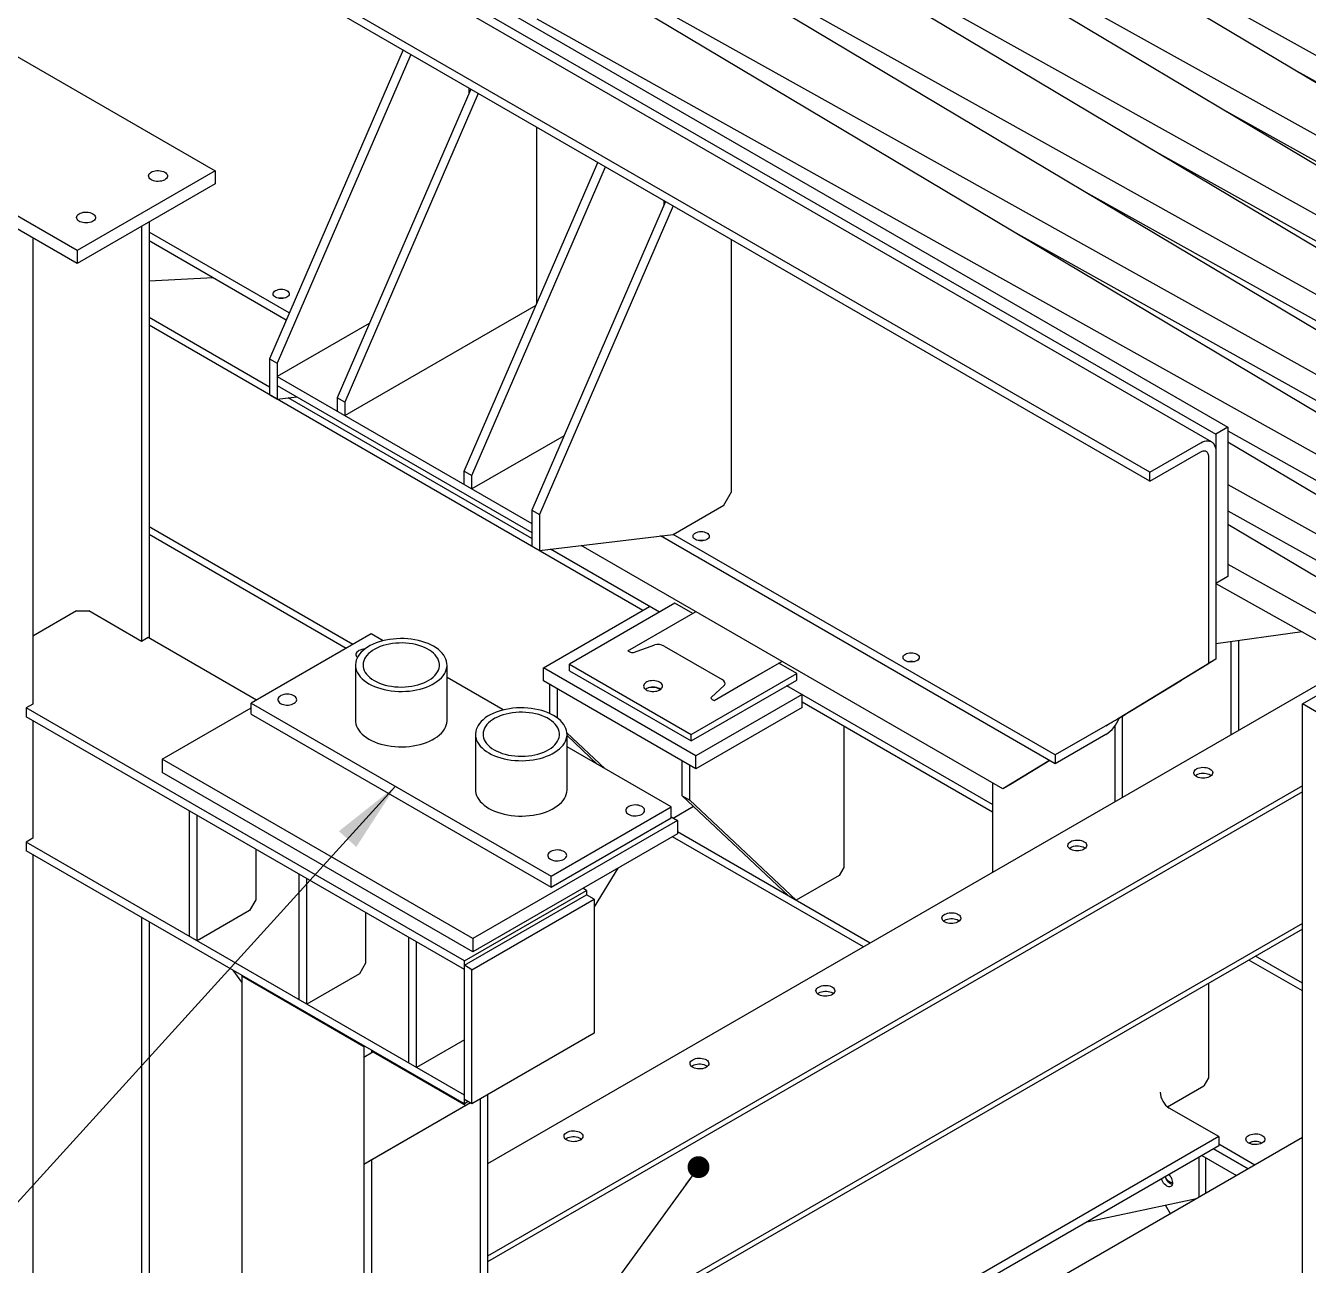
# Model space of a CAD drawing. Header units: millimetres. Extents: x 861 to 27901, y 673 to 17923.
# Drawn here: x 21557 to 22756, y 7849 to 9008 of the extents above; entities that cross this region are included whole.
import ezdxf

# ---------------------------------------------------------------- set-up
doc = ezdxf.new("R2010")
doc.units = ezdxf.units.MM
doc.header["$LTSCALE"] = 33.3
doc.layers.add('CAPA_1', color=7, linetype='Continuous')
doc.layers.add('STRUC', color=4, linetype='Continuous')
doc.dimstyles.new('SLDDIMSTYLE1', dxfattribs={"dimtxt": 0.18, "dimasz": 20.492308, "dimexe": 0, "dimexo": 0.0625, "dimgap": 0, "dimtad": 0, "dimtih": 1, "dimtoh": 1, "dimdec": 0, "dimrnd": 1e-09, "dimzin": 0, "dimdsep": 46, "dimtxsty": 'Standard', "dimblk1": 'DOT', "dimblk2": 'DOT', "dimsah": 1, "dimcen": 0.09, "dimadec": 0, "dimazin": 0, "dimtfac": 20.492308, "dimtdec": 0, "dimtofl": 0, "dimtmove": 0, "dimatfit": 3, "dimldrblk": 'DOT', "dimfxl": 1, "dimfrac": 2, "dimtolj": 1, "dimtzin": 0, "dimarcsym": 0})
doc.dimstyles.new('SLDDIMSTYLE2', dxfattribs={"dimtxt": 0.18, "dimasz": 66.6, "dimexe": 0, "dimexo": 0.0625, "dimgap": 0, "dimtad": 0, "dimtih": 1, "dimtoh": 1, "dimdec": 0, "dimrnd": 1e-09, "dimzin": 0, "dimdsep": 46, "dimtxsty": 'Standard', "dimsah": 1, "dimcen": 0.09, "dimadec": 0, "dimazin": 0, "dimtfac": 66.6, "dimtdec": 0, "dimtofl": 0, "dimtmove": 0, "dimatfit": 3, "dimfxl": 1, "dimfrac": 2, "dimtolj": 1, "dimtzin": 0, "dimarcsym": 0})

# ---------------------------------------------------------------- blocks, each defined once
blk = doc.blocks.new('_Dot')
at = {"color": 0, "linetype": 'ByBlock', "lineweight": -2}
blk.add_line((-0.5, 0), (-1, 0), dxfattribs=at)
at = {"color": 0, "linetype": 'ByBlock', "const_width": 0.5}
blk.add_lwpolyline([(-0.25, 0, 1), (0.25, 0, 1)], format="xyb", close=True, dxfattribs=at)

msp = doc.modelspace()

# ---------------------------------------------------------------- linework, layer by layer
at = {"color": 7, "linetype": 'Continuous', "lineweight": 25}
for p, q in [((20003.47, 10177.94), (22680.5, 8632.52)), ((19992.26, 10171.47), (22669.29, 8626.05)), ((22607.62, 8590.45), (19885.74, 10161.76)), ((22665.12, 8618.83), (19988.09, 10164.24)), ((22607.62, 8582.23), (19930.59, 10127.65)), ((23195.39, 8696.4), (22354.1, 9198.51)), ((22362.73, 9203.49), (23232.5, 8717.83)), ((23129.79, 8658.53), (22288.51, 9160.64)), ((22297.14, 9165.63), (23166.91, 8679.96)), ((23064.2, 8620.67), (22222.91, 9122.77)), ((22231.54, 9127.76), (23101.31, 8642.09)), ((22165.95, 9089.89), (23035.72, 8604.23)), ((22998.6, 8582.8), (22157.32, 9084.91)), ((22100.36, 9052.03), (22970.12, 8566.36)), ((22933.01, 8544.93), (22091.72, 9047.04)), ((22034.76, 9014.16), (22904.53, 8528.49)), ((21909.63, 8985.17), (21784.77, 8696.47)), ((21916.75, 8981.06), (21791.89, 8692.36)), ((22738.95, 8968.82), (23232.5, 8693.23)), ((21972.81, 8948.69), (21847.96, 8660)), ((21979.93, 8944.58), (21855.08, 8655.89)), ((21971.3, 8945.19), (21971.3, 8949.57)), ((22673.36, 8930.95), (23166.91, 8655.36)), ((22034.48, 8748.02), (22034.48, 8913.09)), ((22607.76, 8893.08), (23101.31, 8617.49)), ((21966.76, 8591.42), (22091.61, 8880.11)), ((21973.88, 8587.31), (22098.73, 8876)), ((22542.17, 8855.22), (23035.72, 8579.63)), ((22154.79, 8843.64), (22029.94, 8554.94)), ((22161.91, 8839.53), (22037.06, 8550.83)), ((22153.28, 8844.51), (22153.28, 8840.14)), ((21803.3, 8739.3), (21672.16, 8815)), ((22476.58, 8817.35), (22970.12, 8541.76)), ((21800.45, 8732.72), (21672.16, 8806.78)), ((22216.46, 8571.99), (22216.46, 8808.04)), ((21732.23, 8772.1), (21672.16, 8769)), ((21855.08, 8643.39), (22033.87, 8746.61)), ((21878.06, 8729.61), (21791.89, 8679.87)), ((21784.77, 8696.47), (21791.89, 8692.36)), ((21784.77, 8696.47), (21784.77, 8662.81)), ((21791.89, 8692.36), (21791.89, 8658.7)), ((21791.89, 8679.87), (22029.94, 8542.45)), ((21791.89, 8671.65), (22029.94, 8534.23)), ((21784.77, 8662.81), (21791.89, 8658.7)), ((21791.89, 8658.7), (21810.44, 8660.94)), ((21855.08, 8655.89), (21847.96, 8660)), ((21847.96, 8660), (21847.96, 8647.5)), ((21855.08, 8655.89), (21855.08, 8643.39)), ((22680.5, 8632.52), (22669.29, 8626.05)), ((22680.5, 8632.52), (22680.5, 8493.03)), ((22060.05, 8624.56), (21973.88, 8574.81)), ((22669.29, 8626.05), (22669.29, 8415.65)), ((22680.5, 8628.99), (22904.53, 8503.89)), ((22607.62, 8590.45), (22655.05, 8617.83)), ((22607.62, 8582.23), (22655.05, 8609.61)), ((22867.42, 8507.07), (22680.5, 8618.62)), ((22662.17, 8605.5), (22662.17, 8411.54)), ((21966.76, 8591.42), (21973.88, 8587.31)), ((21966.76, 8578.92), (21966.76, 8591.42)), ((21973.88, 8574.81), (21973.88, 8587.31)), ((22607.62, 8582.23), (22607.62, 8590.45)), ((22209.34, 8559.65), (22216.46, 8571.99)), ((22680.5, 8579.09), (22838.94, 8490.63)), ((22161.91, 8532.27), (22209.34, 8559.65)), ((22029.94, 8554.94), (22037.06, 8550.83)), ((22029.94, 8554.94), (22029.94, 8521.28)), ((22037.06, 8550.83), (22037.06, 8517.17)), ((22680.5, 8554.49), (22838.94, 8466.03)), ((22801.82, 8469.2), (22680.5, 8541.61)), ((22037.06, 8517.17), (22161.91, 8532.27)), ((22519.04, 8317.89), (22150.14, 8530.85)), ((22519.04, 8326.11), (22161.91, 8532.27)), ((22029.94, 8521.28), (22037.06, 8517.17)), ((22470.08, 8294.35), (22075.95, 8521.87)), ((22680.5, 8504.6), (22773.34, 8452.76)), ((22680.5, 8493.03), (22669.29, 8486.55)), ((22669.29, 8486.26), (22773.34, 8428.16)), ((21879.88, 8439.33), (21767.76, 8374.6)), ((21891.01, 8432.91), (21879.88, 8439.33)), ((22749.84, 8441.28), (22669.29, 8430.09)), ((22669.29, 8415.65), (22578.77, 8360.53)), ((22669.29, 8415.65), (22662.17, 8411.54)), ((21865.12, 8410.21), (21865.12, 8358.42)), ((21950.71, 8358.42), (21950.71, 8410.21)), ((22580.52, 8361.82), (22662.17, 8411.54)), ((22750.02, 8373.77), (22801.04, 8403.22)), ((22003.14, 8368.18), (21950.71, 8398.44)), ((22637.11, 8395.83), (22578.65, 8360.23)), ((22637.11, 8395.83), (22629.99, 8391.72)), ((22636.92, 8395.94), (22637.11, 8395.83)), ((21767.76, 8364.32), (21767.76, 8374.6)), ((21767.76, 8374.6), (22048.07, 8212.78)), ((23170.5, 8131.03), (22750.02, 8373.77)), ((22750.02, 7760.68), (22750.02, 8373.77)), ((21767.76, 8364.32), (22048.07, 8202.5)), ((22578.8, 8360.61), (22519.04, 8326.11)), ((21977.25, 8345.48), (21977.25, 8293.69)), ((22062.84, 8293.69), (22062.84, 8345.48)), ((22566.47, 8345.27), (22519.04, 8317.89)), ((22160.2, 8277.51), (22062.84, 8333.71)), ((22513.75, 8320.94), (22470.08, 8294.35)), ((22513.94, 8320.83), (22477.2, 8298.46)), ((22519.04, 8326.11), (22519.04, 8317.89)), ((22477.2, 8298.46), (22470.08, 8294.35)), ((22048.07, 8212.78), (22160.2, 8277.51)), ((22160.2, 8267.23), (22160.2, 8277.51)), ((22048.07, 8202.5), (22160.2, 8267.23)), ((22048.07, 8202.5), (22048.07, 8212.78))]:
    msp.add_line(p, q, dxfattribs=at)
at = {"color": 7, "linetype": 'Continuous', "lineweight": 25, "flags": 128}
for points in [[(21801.05, 8760.23), (21801.99, 8759.56), (21802.68, 8758.81), (21803.11, 8757.99), (21803.26, 8757.14), (21803.11, 8756.29), (21802.68, 8755.47), (21801.99, 8754.72), (21801.05, 8754.06), (21799.9, 8753.52), (21798.6, 8753.11), (21797.18, 8752.87), (21795.71, 8752.78), (21794.23, 8752.87), (21792.82, 8753.11), (21791.51, 8753.52), (21790.37, 8754.06), (21789.43, 8754.72), (21788.73, 8755.47), (21788.3, 8756.29), (21788.16, 8757.14), (21788.3, 8757.99), (21788.73, 8758.81), (21789.43, 8759.56), (21790.37, 8760.23), (21791.51, 8760.77), (21792.82, 8761.17), (21794.23, 8761.42), (21795.71, 8761.5), (21797.18, 8761.42), (21798.6, 8761.17), (21799.9, 8760.77), (21801.05, 8760.23)], [(22655.05, 8617.83), (22656.76, 8618.7), (22658.46, 8619.32), (22660.1, 8619.68), (22661.67, 8619.77), (22663.14, 8619.59), (22664.49, 8619.15), (22665.71, 8618.44), (22666.77, 8617.49), (22667.66, 8616.31), (22668.36, 8614.9), (22668.87, 8613.3), (22669.18, 8611.53), (22669.29, 8609.61)], [(22655.05, 8609.61), (22656.28, 8610.2), (22657.48, 8610.52), (22658.61, 8610.56), (22659.62, 8610.33), (22660.5, 8609.82), (22661.21, 8609.06), (22661.74, 8608.06), (22662.06, 8606.86), (22662.17, 8605.5)], [(22193.49, 8533.67), (22194.43, 8533.01), (22195.13, 8532.26), (22195.56, 8531.44), (22195.7, 8530.59), (22195.56, 8529.74), (22195.13, 8528.92), (22194.43, 8528.17), (22193.49, 8527.51), (22192.35, 8526.96), (22191.04, 8526.56), (22189.62, 8526.31), (22188.15, 8526.23), (22186.68, 8526.31), (22185.26, 8526.56), (22183.96, 8526.96), (22182.81, 8527.51), (22181.87, 8528.17), (22181.17, 8528.92), (22180.74, 8529.74), (22180.6, 8530.59), (22180.74, 8531.44), (22181.17, 8532.26), (22181.87, 8533.01), (22182.81, 8533.67), (22183.96, 8534.21), (22185.26, 8534.62), (22186.68, 8534.87), (22188.15, 8534.95), (22189.62, 8534.87), (22191.04, 8534.62), (22192.35, 8534.21), (22193.49, 8533.67)], [(21877.66, 8392.74), (21880.19, 8391.39), (21882.9, 8390.17), (21885.78, 8389.07), (21888.79, 8388.11), (21891.94, 8387.29), (21895.18, 8386.63), (21898.51, 8386.11), (21901.9, 8385.75), (21905.33, 8385.55), (21908.78, 8385.51), (21912.22, 8385.63), (21915.63, 8385.91), (21918.99, 8386.35), (21922.28, 8386.94), (21925.48, 8387.68), (21928.56, 8388.57), (21931.51, 8389.6), (21934.31, 8390.76), (21936.93, 8392.05), (21939.37, 8393.46), (21941.6, 8394.98), (21943.62, 8396.59), (21945.4, 8398.29), (21946.94, 8400.07), (21948.23, 8401.92), (21949.25, 8403.82), (21950.01, 8405.76), (21950.49, 8407.73), (21950.7, 8409.71), (21950.63, 8411.7), (21950.29, 8413.68), (21949.66, 8415.64), (21948.77, 8417.56), (21947.62, 8419.44), (21946.2, 8421.25), (21944.54, 8422.99), (21942.64, 8424.65), (21940.51, 8426.22), (21938.18, 8427.68), (21935.64, 8429.03), (21932.93, 8430.26), (21930.05, 8431.35), (21927.04, 8432.31), (21923.89, 8433.13), (21920.65, 8433.8), (21917.32, 8434.31), (21913.93, 8434.67), (21910.5, 8434.87), (21907.05, 8434.91), (21903.61, 8434.79), (21900.2, 8434.51), (21896.84, 8434.07), (21893.55, 8433.48), (21890.35, 8432.74), (21887.27, 8431.85), (21884.32, 8430.82), (21881.52, 8429.66), (21878.9, 8428.37), (21876.46, 8426.96), (21874.23, 8425.45), (21872.21, 8423.83), (21870.43, 8422.13), (21868.89, 8420.35), (21867.6, 8418.51), (21866.58, 8416.61), (21865.82, 8414.66), (21865.34, 8412.69), (21865.13, 8410.71), (21865.2, 8408.72), (21865.55, 8406.74), (21866.17, 8404.78), (21867.06, 8402.86), (21868.22, 8400.99), (21869.63, 8399.17), (21871.29, 8397.43), (21873.19, 8395.77), (21875.32, 8394.2), (21877.66, 8392.74)], [(21882.69, 8395.65), (21885.02, 8394.42), (21887.52, 8393.31), (21890.19, 8392.34), (21893, 8391.5), (21895.92, 8390.81), (21898.94, 8390.28), (21902.02, 8389.9), (21905.16, 8389.68), (21908.31, 8389.62), (21911.46, 8389.72), (21914.59, 8389.98), (21917.66, 8390.4), (21920.65, 8390.97), (21923.55, 8391.7), (21926.32, 8392.57), (21928.95, 8393.58), (21931.42, 8394.71), (21933.7, 8395.97), (21935.77, 8397.34), (21937.64, 8398.82), (21939.26, 8400.38), (21940.65, 8402.01), (21941.77, 8403.72), (21942.64, 8405.47), (21943.23, 8407.26), (21943.54, 8409.07), (21943.57, 8410.89), (21943.33, 8412.71), (21942.81, 8414.51), (21942.01, 8416.27), (21940.95, 8417.99), (21939.63, 8419.64), (21938.07, 8421.22), (21936.26, 8422.72), (21934.24, 8424.12), (21932, 8425.41), (21929.58, 8426.58), (21926.99, 8427.62), (21924.25, 8428.52), (21921.39, 8429.28), (21918.41, 8429.9), (21915.36, 8430.36), (21912.25, 8430.66), (21909.1, 8430.8), (21905.94, 8430.78), (21902.8, 8430.6), (21899.7, 8430.26), (21896.67, 8429.76), (21893.72, 8429.11), (21890.88, 8428.31), (21888.18, 8427.37), (21885.63, 8426.29), (21883.25, 8425.09), (21881.07, 8423.78), (21879.1, 8422.35), (21877.35, 8420.84), (21875.84, 8419.24), (21874.59, 8417.56), (21873.59, 8415.84), (21872.87, 8414.06), (21872.41, 8412.26), (21872.24, 8410.44), (21872.34, 8408.62), (21872.73, 8406.81), (21873.39, 8405.03), (21874.31, 8403.29), (21875.51, 8401.6), (21876.95, 8399.98), (21878.64, 8398.44), (21880.56, 8396.99), (21882.69, 8395.65)], [(21873.62, 8424.98), (21872.51, 8424.9), (21871, 8424.63), (21869.59, 8424.22), (21868.33, 8423.67), (21867.27, 8422.99), (21866.43, 8422.22), (21865.84, 8421.38), (21865.52, 8420.48), (21865.49, 8419.57), (21865.73, 8418.67), (21866.26, 8417.81), (21866.85, 8417.17)], [(22389.71, 8420.4), (22390.65, 8419.73), (22391.35, 8418.98), (22391.78, 8418.16), (22391.93, 8417.31), (22391.78, 8416.46), (22391.35, 8415.64), (22390.65, 8414.89), (22389.71, 8414.23), (22388.57, 8413.69), (22387.26, 8413.28), (22385.85, 8413.04), (22384.37, 8412.95), (22382.9, 8413.04), (22381.48, 8413.28), (22380.18, 8413.69), (22379.03, 8414.23), (22378.09, 8414.89), (22377.4, 8415.64), (22376.97, 8416.46), (22376.82, 8417.31), (22376.97, 8418.16), (22377.4, 8418.98), (22378.09, 8419.73), (22379.03, 8420.4), (22380.18, 8420.94), (22381.48, 8421.34), (22382.9, 8421.59), (22384.37, 8421.67), (22385.85, 8421.59), (22387.26, 8421.34), (22388.57, 8420.94), (22389.71, 8420.4)], [(21795.16, 8374.24), (21796.38, 8373.66), (21797.75, 8373.21), (21799.24, 8372.91), (21800.8, 8372.76), (21802.38, 8372.78), (21803.93, 8372.97), (21805.39, 8373.31), (21806.73, 8373.79), (21807.9, 8374.41), (21808.85, 8375.13), (21809.57, 8375.94), (21810.03, 8376.82), (21810.2, 8377.72), (21810.1, 8378.63), (21809.71, 8379.52), (21809.06, 8380.35), (21808.16, 8381.1), (21807.04, 8381.74), (21805.74, 8382.26), (21804.3, 8382.64), (21802.77, 8382.86), (21801.2, 8382.92), (21799.63, 8382.82), (21798.11, 8382.56), (21796.71, 8382.15), (21795.45, 8381.59), (21794.38, 8380.92), (21793.54, 8380.15), (21792.96, 8379.3), (21792.64, 8378.41), (21792.6, 8377.5), (21792.85, 8376.6), (21793.37, 8375.73), (21794.15, 8374.94), (21795.16, 8374.24)], [(21989.78, 8328.01), (21992.32, 8326.66), (21995.03, 8325.44), (21997.9, 8324.34), (22000.92, 8323.38), (22004.06, 8322.56), (22007.31, 8321.9), (22010.64, 8321.38), (22014.03, 8321.02), (22017.46, 8320.82), (22020.9, 8320.78), (22024.34, 8320.9), (22027.76, 8321.18), (22031.12, 8321.62), (22034.41, 8322.21), (22037.61, 8322.95), (22040.69, 8323.84), (22043.64, 8324.87), (22046.43, 8326.03), (22049.06, 8327.32), (22051.5, 8328.73), (22053.73, 8330.25), (22055.74, 8331.86), (22057.53, 8333.56), (22059.07, 8335.34), (22060.35, 8337.19), (22061.38, 8339.09), (22062.14, 8341.03), (22062.62, 8343), (22062.83, 8344.98), (22062.76, 8346.97), (22062.41, 8348.95), (22061.79, 8350.91), (22060.9, 8352.83), (22059.74, 8354.71), (22058.33, 8356.52), (22056.67, 8358.26), (22054.76, 8359.92), (22052.64, 8361.49), (22050.3, 8362.95), (22047.77, 8364.3), (22045.06, 8365.53), (22042.18, 8366.62), (22039.16, 8367.58), (22036.02, 8368.4), (22032.77, 8369.07), (22029.44, 8369.58), (22026.06, 8369.94), (22022.63, 8370.14), (22019.18, 8370.18), (22015.74, 8370.06), (22012.33, 8369.78), (22008.97, 8369.34), (22005.68, 8368.75), (22002.48, 8368.01), (21999.4, 8367.12), (21996.45, 8366.09), (21993.65, 8364.93), (21991.03, 8363.64), (21988.59, 8362.23), (21986.36, 8360.72), (21984.34, 8359.1), (21982.56, 8357.4), (21981.02, 8355.62), (21979.73, 8353.78), (21978.71, 8351.88), (21977.95, 8349.94), (21977.46, 8347.97), (21977.26, 8345.98), (21977.33, 8343.99), (21977.67, 8342.01), (21978.29, 8340.05), (21979.19, 8338.13), (21980.34, 8336.26), (21981.76, 8334.44), (21983.42, 8332.7), (21985.32, 8331.04), (21987.45, 8329.48), (21989.78, 8328.01)], [(21865.12, 8358.42), (21865.2, 8356.93), (21865.55, 8354.95), (21866.17, 8352.99), (21867.06, 8351.07), (21868.22, 8349.2), (21869.63, 8347.38), (21871.29, 8345.64), (21873.19, 8343.98), (21875.32, 8342.41), (21877.66, 8340.95)], [(21877.66, 8340.95), (21880.19, 8339.6), (21882.9, 8338.37), (21885.78, 8337.28), (21888.79, 8336.32), (21891.94, 8335.5), (21895.18, 8334.83), (21898.51, 8334.32), (21901.9, 8333.96), (21905.33, 8333.76), (21908.78, 8333.72), (21912.22, 8333.84), (21915.63, 8334.12), (21918.99, 8334.56), (21922.28, 8335.15), (21925.48, 8335.89), (21928.56, 8336.78), (21931.51, 8337.81), (21934.31, 8338.97), (21936.93, 8340.26), (21939.37, 8341.67), (21941.6, 8343.18), (21943.62, 8344.8), (21945.4, 8346.5), (21946.94, 8348.28), (21948.23, 8350.13), (21949.25, 8352.03), (21950.01, 8353.97), (21950.49, 8355.94), (21950.7, 8357.92), (21950.71, 8358.42)], [(21994.81, 8330.92), (21997.14, 8329.69), (21999.65, 8328.58), (22002.32, 8327.61), (22005.12, 8326.77), (22008.05, 8326.08), (22011.06, 8325.55), (22014.15, 8325.17), (22017.28, 8324.95), (22020.44, 8324.89), (22023.59, 8324.99), (22026.71, 8325.25), (22029.78, 8325.67), (22032.78, 8326.24), (22035.67, 8326.97), (22038.45, 8327.84), (22041.08, 8328.85), (22043.54, 8329.98), (22045.82, 8331.24), (22047.9, 8332.61), (22049.76, 8334.09), (22051.39, 8335.65), (22052.77, 8337.29), (22053.9, 8338.99), (22054.76, 8340.74), (22055.35, 8342.53), (22055.67, 8344.34), (22055.7, 8346.17), (22055.46, 8347.98), (22054.94, 8349.78), (22054.14, 8351.54), (22053.08, 8353.26), (22051.76, 8354.91), (22050.19, 8356.5), (22048.39, 8357.99), (22046.36, 8359.39), (22044.13, 8360.68), (22041.71, 8361.85), (22039.12, 8362.89), (22036.38, 8363.79), (22033.51, 8364.55), (22030.54, 8365.17), (22027.49, 8365.63), (22024.37, 8365.93), (22021.23, 8366.07), (22018.07, 8366.05), (22014.93, 8365.87), (22011.83, 8365.53), (22008.79, 8365.03), (22005.84, 8364.38), (22003.01, 8363.58), (22000.3, 8362.64), (21997.75, 8361.56), (21995.38, 8360.36), (21993.2, 8359.05), (21991.22, 8357.63), (21989.48, 8356.11), (21987.97, 8354.51), (21986.71, 8352.83), (21985.72, 8351.11), (21984.99, 8349.33), (21984.54, 8347.53), (21984.37, 8345.71), (21984.47, 8343.89), (21984.85, 8342.08), (21985.51, 8340.3), (21986.44, 8338.56), (21987.63, 8336.87), (21989.08, 8335.25), (21990.77, 8333.71), (21992.68, 8332.26), (21994.81, 8330.92)], [(21977.25, 8293.69), (21977.33, 8292.2), (21977.67, 8290.22), (21978.29, 8288.26), (21979.19, 8286.34), (21980.34, 8284.47), (21981.76, 8282.65), (21983.42, 8280.91), (21985.32, 8279.25), (21987.45, 8277.68), (21989.78, 8276.22)], [(21989.78, 8276.22), (21992.32, 8274.87), (21995.03, 8273.65), (21997.9, 8272.55), (22000.92, 8271.59), (22004.06, 8270.77), (22007.31, 8270.1), (22010.64, 8269.59), (22014.03, 8269.23), (22017.46, 8269.03), (22020.9, 8268.99), (22024.34, 8269.11), (22027.76, 8269.39), (22031.12, 8269.83), (22034.41, 8270.42), (22037.61, 8271.16), (22040.69, 8272.05), (22043.64, 8273.08), (22046.43, 8274.24), (22049.06, 8275.53), (22051.5, 8276.94), (22053.73, 8278.45), (22055.74, 8280.07), (22057.53, 8281.77), (22059.07, 8283.55), (22060.35, 8285.4), (22061.38, 8287.3), (22062.14, 8289.24), (22062.62, 8291.21), (22062.83, 8293.19), (22062.84, 8293.69)], [(22120.33, 8270.67), (22121.55, 8270.09), (22122.92, 8269.64), (22124.41, 8269.34), (22125.97, 8269.2), (22127.55, 8269.22), (22129.1, 8269.4), (22130.56, 8269.74), (22131.9, 8270.22), (22133.07, 8270.84), (22134.02, 8271.57), (22134.74, 8272.38), (22135.19, 8273.25), (22135.37, 8274.16), (22135.27, 8275.07), (22134.88, 8275.95), (22134.23, 8276.78), (22133.33, 8277.53), (22132.21, 8278.18), (22130.91, 8278.69), (22129.47, 8279.07), (22127.94, 8279.29), (22126.37, 8279.36), (22124.8, 8279.25), (22123.28, 8278.99), (22121.88, 8278.58), (22120.62, 8278.03), (22119.55, 8277.35), (22118.71, 8276.58), (22118.12, 8275.73), (22117.81, 8274.84), (22117.77, 8273.93), (22118.02, 8273.03), (22118.54, 8272.17), (22119.32, 8271.37), (22120.33, 8270.67)], [(22047.45, 8228.6), (22048.66, 8228.02), (22050.04, 8227.57), (22051.53, 8227.26), (22053.09, 8227.12), (22054.67, 8227.14), (22056.21, 8227.33), (22057.68, 8227.67), (22059.02, 8228.15), (22060.18, 8228.77), (22061.14, 8229.49), (22061.86, 8230.3), (22062.31, 8231.18), (22062.49, 8232.08), (22062.38, 8232.99), (22062, 8233.88), (22061.34, 8234.71), (22060.44, 8235.46), (22059.33, 8236.1), (22058.03, 8236.62), (22056.59, 8237), (22055.06, 8237.22), (22053.48, 8237.28), (22051.91, 8237.18), (22050.4, 8236.92), (22048.99, 8236.5), (22047.74, 8235.95), (22046.67, 8235.28), (22045.83, 8234.51), (22045.24, 8233.66), (22044.93, 8232.77), (22044.89, 8231.85), (22045.14, 8230.95), (22045.66, 8230.09), (22046.44, 8229.3), (22047.45, 8228.6)]]:
    msp.add_lwpolyline(points, dxfattribs=at)
at = {"color": 7, "linetype": 'Continuous', "lineweight": 25}
for centre, radius, start, end in [((21795.71, 8740.5), 12.78, 78.6534, 101.3466), ((22188.15, 8513.95), 12.78, 78.6534, 101.3466), ((22384.37, 8400.67), 12.78, 78.6534, 101.3466), ((22549.8, 8371.29), 30.91, 302.63797, 339.77289)]:
    msp.add_arc(centre, radius, start, end, dxfattribs=at)
for major_axis, start_param in [((9.94, 5.89), 3.9334834), ((19.87, 11.78), 4.9806809)]:
    msp.add_ellipse((22573.4, 8357.71), major_axis=major_axis, ratio=0.0116935, start_param=start_param, end_param=5.5042797, dxfattribs=at)
at = {"layer": 'STRUC', "linetype": 'Continuous', "lineweight": 25}
for p, q in [((21509.59, 9001.69), (21733.84, 8872.23)), ((21604.9, 8797.79), (21380.64, 8927.25)), ((21604.9, 8785.46), (21380.64, 8914.92)), ((21733.84, 8872.23), (21604.9, 8797.79)), ((21733.84, 8872.23), (21733.84, 8859.9)), ((21733.84, 8859.9), (21604.9, 8785.46)), ((21672.16, 8824.29), (21672.16, 8435.56)), ((21665.1, 8820.21), (21665.1, 8432.31)), ((21563.59, 8809.3), (21563.59, 8373.71)), ((21604.9, 8797.79), (21604.9, 8785.46)), ((21784.77, 8669.99), (21672.16, 8735)), ((22133.79, 8461.28), (21672.16, 8727.77)), ((22029.94, 8528.46), (21802.18, 8659.94)), ((21862.62, 8429.37), (21672.16, 8539.32)), ((21856.36, 8425.75), (21672.16, 8532.08)), ((22149.13, 8459.65), (22047.35, 8518.41)), ((22040.82, 8407.61), (22140.05, 8464.89)), ((22163.67, 8468.05), (22065, 8411.09)), ((22180.29, 8458.46), (22163.67, 8468.05)), ((21604.5, 8460.71), (21563.59, 8437.09)), ((21604.5, 8460.71), (21615.9, 8460.71)), ((21665.1, 8432.31), (21615.9, 8460.71)), ((22119.69, 8423.46), (22183.04, 8460.05)), ((21671.45, 8435.97), (21665.1, 8432.31)), ((21772.76, 8377.49), (21671.45, 8435.97)), ((22124.91, 8421.95), (22144.85, 8429.07)), ((22153.75, 8427.79), (22207.73, 8396.62)), ((22683.21, 8432.02), (22683.21, 8344.84)), ((22690.27, 8433), (22690.27, 8348.92)), ((22119.69, 8423.46), (22121.42, 8422.46)), ((22790.8, 8406.96), (21988.63, 7943.88)), ((22183.22, 8325.4), (22040.82, 8407.61)), ((22040.82, 8395.27), (22040.82, 8407.61)), ((22065, 8404.92), (22065, 8411.09)), ((22065, 8411.09), (22178.81, 8345.39)), ((22065, 8404.92), (22178.81, 8339.22)), ((22200.24, 8376.96), (22263.6, 8413.55)), ((22222.8, 8389.98), (22263.6, 8413.54)), ((22277.48, 8402.35), (22260.85, 8411.95)), ((22183.22, 8313.07), (22040.82, 8395.27)), ((22046.43, 8392.04), (22046.43, 8364.93)), ((22178.81, 8345.39), (22277.48, 8402.35)), ((22178.81, 8339.22), (22277.48, 8396.19)), ((22209.96, 8391.49), (22197.63, 8379.98)), ((22277.48, 8396.19), (22277.48, 8402.35)), ((22053.55, 8387.93), (22053.55, 8360.85)), ((22148.98, 8387.84), (22149.89, 8387.22)), ((22282.45, 8382.69), (22183.22, 8325.4)), ((22200.24, 8376.96), (22222.8, 8389.98)), ((22460.44, 8279.94), (22268.28, 8390.87)), ((22282.45, 8370.35), (22282.45, 8382.69)), ((21563.59, 8373.71), (21557.24, 8370.04)), ((21966.86, 8133.57), (21557.24, 8370.04)), ((21557.24, 8370.04), (21557.24, 8361.89)), ((21684.5, 8322.09), (21767.76, 8370.15)), ((22282.45, 8370.35), (22183.22, 8313.07)), ((22198.51, 8377.96), (22200.24, 8376.96)), ((22460.44, 8272.7), (22282.45, 8375.45)), ((21966.86, 8125.42), (21557.24, 8361.89)), ((21563.59, 8358.22), (21563.59, 8248.34)), ((22581.71, 8362.09), (22581.71, 8286.25)), ((22062.77, 8346.85), (22098.46, 8313.15)), ((22062.84, 8344.17), (22091.34, 8317.26)), ((22178.81, 8339.22), (22178.81, 8345.39)), ((22321.42, 8352.96), (22321.42, 8220.9)), ((22574.64, 8352.97), (22574.64, 8282.17)), ((21974.91, 8154.44), (21684.5, 8322.09)), ((21684.5, 8322.09), (21684.5, 8309.75)), ((22170.49, 8288.04), (22170.49, 8320.41)), ((22183.22, 8313.07), (22183.22, 8325.4)), ((21974.91, 8142.1), (21684.5, 8309.75)), ((22177.61, 8283.93), (22177.61, 8316.3)), ((22750.02, 8297.1), (21988.63, 7857.56)), ((22460.44, 8299.91), (22460.44, 8216.24)), ((22750.02, 8291.67), (21988.63, 7852.13)), ((22170.49, 8288.04), (22177.61, 8283.93)), ((22269.73, 8194.35), (22170.49, 8288.04)), ((22276.85, 8190.24), (22177.61, 8283.93)), ((21709.9, 8156.55), (21709.9, 8273.76)), ((22161.98, 8267.17), (22180.98, 8278.14)), ((21717.02, 8152.44), (21717.02, 8269.65)), ((22166.09, 8264.8), (21974.91, 8154.44)), ((22160.2, 8268.2), (22166.09, 8264.8)), ((22166.09, 8264.8), (22166.09, 8252.47)), ((21563.59, 8248.34), (21557.24, 8244.68)), ((22166.09, 8252.47), (21974.91, 8142.1)), ((22339.85, 8146.63), (22161.3, 8249.71)), ((22346.12, 8150.25), (22166.09, 8254.18)), ((21966.86, 8008.21), (21557.24, 8244.68)), ((21557.24, 8244.68), (21557.24, 8236.52)), ((21966.86, 8000.05), (21557.24, 8236.52)), ((21771.91, 8237.96), (21771.91, 8190.71)), ((21563.59, 8232.85), (21563.59, 7549.67)), ((21812.49, 8097.32), (21812.49, 8214.53)), ((22110.25, 8220.23), (22088.19, 8184.28)), ((22317.15, 8213.5), (22276.85, 8190.24)), ((22321.42, 8220.9), (22317.15, 8213.5)), ((21819.61, 8093.21), (21819.61, 8210.42)), ((21966.86, 8133.57), (22081.07, 8199.5)), ((22081.07, 8199.5), (22077.71, 8201.45)), ((22081.07, 8199.5), (22081.07, 8195.42)), ((21771.91, 8190.71), (21766.22, 8180.84)), ((21966.86, 8129.5), (22081.07, 8195.42)), ((21973.98, 8125.38), (22088.19, 8191.31)), ((22088.19, 8191.31), (22081.07, 8195.42)), ((22088.19, 8191.31), (22088.19, 8065.95)), ((21766.22, 8180.84), (21717.02, 8152.44)), ((21874.51, 8178.73), (21874.51, 8131.48)), ((21665.1, 8174.26), (21665.1, 7587.79)), ((21672.16, 8170.18), (21672.16, 7591.87)), ((22750.02, 8168.67), (21993.43, 7731.9)), ((21915.09, 8038.09), (21915.09, 8155.31)), ((21974.91, 8154.44), (21974.91, 8142.1)), ((22750.02, 8163.24), (21993.43, 7726.47)), ((21922.21, 8033.98), (21922.21, 8151.2)), ((21874.51, 8131.48), (21868.81, 8121.61)), ((21966.86, 8000.05), (21966.86, 8133.57)), ((21973.98, 8125.38), (21966.86, 8129.5)), ((22750.02, 8105.53), (22700.03, 8134.39)), ((22750.02, 8112.77), (22706.3, 8138.01)), ((21758.8, 8113.79), (21750.73, 8124.82)), ((21758.8, 8119.34), (21759.51, 8119.75)), ((21758.8, 8119.34), (21758.8, 7436.98)), ((21873, 8053.41), (21758.8, 8119.34)), ((21868.81, 8121.61), (21819.61, 8093.21)), ((21973.98, 8000.02), (21973.98, 8125.38)), ((22662.25, 8112.58), (22662.25, 8024.15)), ((21966.86, 8059.76), (21922.21, 8033.98)), ((22088.19, 8065.95), (21973.98, 8000.02)), ((21873.72, 8053.82), (21873, 8053.41)), ((21873, 8053.41), (21873, 7342.42)), ((21873, 8043.7), (21881.41, 8048.56)), ((21880.07, 8050.15), (21880.07, 8047.78)), ((21882.13, 8048.97), (21881.41, 8048.56)), ((21881.41, 8048.56), (21968.31, 7998.39)), ((22662.25, 8024.15), (22657.98, 8016.75)), ((21988.63, 8008.47), (21988.63, 7409.17)), ((22624.04, 7997.15), (22657.98, 8016.75)), ((21968.31, 7998.39), (21873, 7943.35)), ((21972.56, 8000.84), (21878.34, 7946.44)), ((21973.98, 8000.02), (21966.86, 8004.13)), ((21970.4, 8002.09), (21966.86, 8000.05)), ((21972.56, 8000.84), (21968.31, 7998.39)), ((21981.57, 8004.4), (21981.57, 7405.09)), ((22672.01, 7969.28), (22625.66, 7996.04)), ((22672.01, 7969.28), (21988.63, 7574.77)), ((22750.02, 7968.4), (21988.63, 7528.87)), ((22672.01, 7960.81), (21988.63, 7566.3)), ((22672.01, 7969.28), (22672.01, 7960.81)), ((22705.57, 7942.74), (22672.01, 7962.12)), ((22653.14, 7949.92), (22653.14, 7912.48)), ((22656.19, 7951.68), (22688.62, 7932.96)), ((22659.41, 7949.82), (22659.41, 7916.09)), ((22666.87, 7957.84), (22699.3, 7939.13)), ((22699.3, 7939.13), (22666.88, 7957.85)), ((21878.34, 7946.44), (21873, 7943.35)), ((21880.07, 7947.43), (21880.07, 7346.5)), ((22628.33, 7924.61), (22628.39, 7924.62)), ((22548.69, 7889.62), (22651.2, 7911.36)), ((22626.8, 7897.27), (22622.22, 7905.21))]:
    msp.add_line(p, q, dxfattribs=at)
at = {"layer": 'STRUC', "linetype": 'Continuous', "lineweight": 25, "flags": 128}
for points in [[(21686.81, 8870.97), (21687.82, 8870.27), (21688.6, 8869.48), (21689.12, 8868.62), (21689.37, 8867.72), (21689.34, 8866.81), (21689.02, 8865.91), (21688.43, 8865.07), (21687.59, 8864.3), (21686.53, 8863.62), (21685.27, 8863.07), (21683.86, 8862.66), (21682.35, 8862.39), (21680.78, 8862.29), (21679.2, 8862.35), (21677.67, 8862.58), (21676.23, 8862.95), (21674.93, 8863.47), (21673.82, 8864.12), (21672.92, 8864.87), (21672.26, 8865.7), (21671.88, 8866.58), (21671.77, 8867.49), (21671.95, 8868.4), (21672.4, 8869.27), (21673.12, 8870.08), (21674.08, 8870.81), (21675.24, 8871.42), (21676.58, 8871.91), (21678.05, 8872.25), (21679.59, 8872.43), (21681.17, 8872.45), (21682.73, 8872.31), (21684.22, 8872.01), (21685.6, 8871.56), (21686.81, 8870.97)], [(21619.53, 8832.14), (21620.55, 8831.44), (21621.33, 8830.64), (21621.85, 8829.78), (21622.1, 8828.88), (21622.06, 8827.97), (21621.74, 8827.08), (21621.16, 8826.23), (21620.31, 8825.46), (21619.25, 8824.78), (21617.99, 8824.23), (21616.58, 8823.82), (21615.07, 8823.56), (21613.5, 8823.45), (21611.93, 8823.52), (21610.39, 8823.74), (21608.96, 8824.12), (21607.66, 8824.63), (21606.54, 8825.28), (21605.64, 8826.03), (21604.99, 8826.86), (21604.6, 8827.74), (21604.5, 8828.65), (21604.67, 8829.56), (21605.13, 8830.43), (21605.84, 8831.25), (21606.8, 8831.97), (21607.97, 8832.59), (21609.3, 8833.07), (21610.77, 8833.41), (21612.32, 8833.59), (21613.9, 8833.61), (21615.46, 8833.47), (21616.95, 8833.17), (21618.32, 8832.72), (21619.53, 8832.14)], [(22149.44, 8386.94), (22150.45, 8387.64), (22151.23, 8388.44), (22151.75, 8389.3), (22152, 8390.2), (22151.96, 8391.11), (22151.65, 8392), (22151.06, 8392.85), (22150.22, 8393.62), (22149.15, 8394.29), (22147.9, 8394.85), (22146.49, 8395.26), (22144.98, 8395.52), (22143.41, 8395.62), (22141.83, 8395.56), (22140.3, 8395.34), (22138.86, 8394.96), (22137.56, 8394.44), (22136.45, 8393.8), (22135.55, 8393.05), (22134.89, 8392.22), (22134.51, 8391.33), (22134.4, 8390.42), (22134.58, 8389.52), (22135.03, 8388.65), (22135.75, 8387.83), (22136.71, 8387.11), (22137.87, 8386.49), (22139.21, 8386.01), (22140.68, 8385.67), (22142.22, 8385.48), (22143.8, 8385.46), (22145.36, 8385.61), (22146.85, 8385.91), (22148.23, 8386.36), (22149.44, 8386.94)], [(22150.22, 8387.46), (22149.15, 8388.13), (22147.9, 8388.68), (22146.49, 8389.09), (22144.98, 8389.36), (22143.41, 8389.46), (22141.83, 8389.4), (22140.3, 8389.17), (22138.86, 8388.8), (22137.56, 8388.28), (22136.45, 8387.63), (22136.2, 8387.46)], [(22651.25, 8313.09), (22652.47, 8313.67), (22653.84, 8314.12), (22655.33, 8314.42), (22656.89, 8314.57), (22658.47, 8314.55), (22660.02, 8314.36), (22661.48, 8314.02), (22662.82, 8313.54), (22663.99, 8312.92), (22664.94, 8312.2), (22665.66, 8311.39), (22666.12, 8310.51), (22666.29, 8309.61), (22666.19, 8308.7), (22665.8, 8307.81), (22665.15, 8306.98), (22664.25, 8306.23), (22663.13, 8305.59), (22661.83, 8305.07), (22660.39, 8304.69), (22658.86, 8304.47), (22657.29, 8304.41), (22655.72, 8304.51), (22654.2, 8304.77), (22652.8, 8305.19), (22651.54, 8305.74), (22650.47, 8306.41), (22649.63, 8307.18), (22649.05, 8308.03), (22648.73, 8308.92), (22648.69, 8309.83), (22648.94, 8310.73), (22649.46, 8311.6), (22650.24, 8312.39), (22651.25, 8313.09)], [(22650.03, 8306.78), (22650.24, 8306.96), (22651.25, 8307.66)], [(22651.25, 8307.66), (22652.47, 8308.25), (22653.84, 8308.7), (22655.33, 8309), (22656.89, 8309.14), (22658.47, 8309.12), (22660.02, 8308.94), (22661.48, 8308.6), (22662.82, 8308.11), (22663.99, 8307.5), (22664.94, 8306.78)], [(22533.52, 8245.12), (22534.73, 8245.71), (22536.11, 8246.16), (22537.6, 8246.46), (22539.16, 8246.6), (22540.74, 8246.58), (22542.28, 8246.4), (22543.75, 8246.06), (22545.09, 8245.57), (22546.25, 8244.96), (22547.21, 8244.23), (22547.93, 8243.42), (22548.38, 8242.55), (22548.56, 8241.64), (22548.45, 8240.73), (22548.07, 8239.85), (22547.41, 8239.02), (22546.51, 8238.27), (22545.4, 8237.62), (22544.1, 8237.1), (22542.66, 8236.73), (22541.13, 8236.5), (22539.55, 8236.44), (22537.98, 8236.54), (22536.47, 8236.81), (22535.06, 8237.22), (22533.81, 8237.77), (22532.74, 8238.44), (22531.9, 8239.22), (22531.31, 8240.06), (22531, 8240.96), (22530.96, 8241.87), (22531.21, 8242.77), (22531.73, 8243.63), (22532.51, 8244.42), (22533.52, 8245.12)], [(22532.3, 8238.81), (22532.51, 8239), (22533.52, 8239.7)], [(22533.52, 8239.7), (22534.73, 8240.28), (22536.11, 8240.73), (22537.6, 8241.03), (22539.16, 8241.17), (22540.74, 8241.15), (22542.28, 8240.97), (22543.75, 8240.63), (22545.09, 8240.15), (22546.25, 8239.53), (22547.2, 8238.81)], [(22415.79, 8177.16), (22417, 8177.74), (22418.37, 8178.19), (22419.86, 8178.49), (22421.42, 8178.63), (22423, 8178.61), (22424.55, 8178.43), (22426.02, 8178.09), (22427.35, 8177.61), (22428.52, 8176.99), (22429.48, 8176.27), (22430.19, 8175.45), (22430.65, 8174.58), (22430.83, 8173.67), (22430.72, 8172.76), (22430.33, 8171.88), (22429.68, 8171.05), (22428.78, 8170.3), (22427.66, 8169.66), (22426.37, 8169.14), (22424.93, 8168.76), (22423.4, 8168.54), (22421.82, 8168.47), (22420.25, 8168.58), (22418.74, 8168.84), (22417.33, 8169.25), (22416.07, 8169.81), (22415.01, 8170.48), (22414.17, 8171.25), (22413.58, 8172.1), (22413.26, 8172.99), (22413.23, 8173.9), (22413.47, 8174.8), (22414, 8175.66), (22414.78, 8176.46), (22415.79, 8177.16)], [(22414.57, 8170.85), (22414.78, 8171.03), (22415.79, 8171.73)], [(22415.79, 8171.73), (22417, 8172.31), (22418.37, 8172.76), (22419.86, 8173.07), (22421.42, 8173.21), (22423, 8173.19), (22424.55, 8173), (22426.02, 8172.67), (22427.35, 8172.18), (22428.52, 8171.56), (22429.47, 8170.85)], [(22298.05, 8109.19), (22299.27, 8109.77), (22300.64, 8110.22), (22302.13, 8110.53), (22303.69, 8110.67), (22305.27, 8110.65), (22306.82, 8110.47), (22308.28, 8110.13), (22309.62, 8109.64), (22310.79, 8109.03), (22311.74, 8108.3), (22312.46, 8107.49), (22312.92, 8106.61), (22313.09, 8105.71), (22312.99, 8104.8), (22312.6, 8103.91), (22311.95, 8103.08), (22311.05, 8102.33), (22309.93, 8101.69), (22308.63, 8101.17), (22307.19, 8100.79), (22305.66, 8100.57), (22304.09, 8100.51), (22302.52, 8100.61), (22301, 8100.87), (22299.6, 8101.29), (22298.34, 8101.84), (22297.27, 8102.51), (22296.43, 8103.28), (22295.85, 8104.13), (22295.53, 8105.02), (22295.49, 8105.94), (22295.74, 8106.84), (22296.26, 8107.7), (22297.04, 8108.49), (22298.05, 8109.19)], [(22296.83, 8102.88), (22297.04, 8103.06), (22298.05, 8103.76)], [(22298.05, 8103.76), (22299.27, 8104.35), (22300.64, 8104.8), (22302.13, 8105.1), (22303.69, 8105.24), (22305.27, 8105.22), (22306.82, 8105.04), (22308.28, 8104.7), (22309.62, 8104.21), (22310.79, 8103.6), (22311.74, 8102.88)], [(22180.32, 8041.22), (22181.53, 8041.81), (22182.91, 8042.26), (22184.4, 8042.56), (22185.96, 8042.7), (22187.54, 8042.68), (22189.08, 8042.5), (22190.55, 8042.16), (22191.89, 8041.67), (22193.05, 8041.06), (22194.01, 8040.33), (22194.73, 8039.52), (22195.18, 8038.65), (22195.36, 8037.74), (22195.25, 8036.83), (22194.87, 8035.95), (22194.21, 8035.12), (22193.31, 8034.37), (22192.2, 8033.72), (22190.9, 8033.2), (22189.46, 8032.83), (22187.93, 8032.6), (22186.35, 8032.54), (22184.78, 8032.65), (22183.27, 8032.91), (22181.86, 8033.32), (22180.61, 8033.87), (22179.54, 8034.55), (22178.7, 8035.32), (22178.11, 8036.17), (22177.8, 8037.06), (22177.76, 8037.97), (22178.01, 8038.87), (22178.53, 8039.73), (22179.31, 8040.52), (22180.32, 8041.22)], [(22179.1, 8034.91), (22179.31, 8035.1), (22180.32, 8035.8)], [(22180.32, 8035.8), (22181.53, 8036.38), (22182.91, 8036.83), (22184.4, 8037.13), (22185.96, 8037.28), (22187.54, 8037.26), (22189.08, 8037.07), (22190.55, 8036.73), (22191.89, 8036.25), (22193.05, 8035.63), (22194, 8034.91)], [(22062.59, 7973.26), (22063.8, 7973.84), (22065.17, 7974.29), (22066.66, 7974.59), (22068.22, 7974.74), (22069.8, 7974.72), (22071.35, 7974.53), (22072.82, 7974.19), (22074.15, 7973.71), (22075.32, 7973.09), (22076.28, 7972.37), (22076.99, 7971.56), (22077.45, 7970.68), (22077.63, 7969.78), (22077.52, 7968.87), (22077.13, 7967.98), (22076.48, 7967.15), (22075.58, 7966.4), (22074.46, 7965.76), (22073.17, 7965.24), (22071.73, 7964.86), (22070.2, 7964.64), (22068.62, 7964.58), (22067.05, 7964.68), (22065.54, 7964.94), (22064.13, 7965.36), (22062.87, 7965.91), (22061.81, 7966.58), (22060.97, 7967.35), (22060.38, 7968.2), (22060.06, 7969.09), (22060.03, 7970), (22060.27, 7970.9), (22060.8, 7971.77), (22061.58, 7972.56), (22062.59, 7973.26)], [(22712.36, 7970.49), (22713.38, 7969.79), (22714.15, 7968.99), (22714.68, 7968.13), (22714.92, 7967.23), (22714.89, 7966.32), (22714.57, 7965.43), (22713.98, 7964.58), (22713.14, 7963.81), (22712.08, 7963.13), (22710.82, 7962.58), (22709.41, 7962.17), (22707.9, 7961.91), (22706.33, 7961.8), (22704.75, 7961.86), (22703.22, 7962.09), (22701.78, 7962.46), (22700.49, 7962.98), (22699.37, 7963.63), (22698.47, 7964.38), (22697.82, 7965.21), (22697.43, 7966.09), (22697.32, 7967), (22697.5, 7967.91), (22697.96, 7968.78), (22698.67, 7969.59), (22699.63, 7970.32), (22700.8, 7970.94), (22702.13, 7971.42), (22703.6, 7971.76), (22705.15, 7971.94), (22706.73, 7971.96), (22708.29, 7971.82), (22709.78, 7971.52), (22711.15, 7971.07), (22712.36, 7970.49)], [(22061.37, 7966.95), (22061.58, 7967.13), (22062.59, 7967.83)], [(22062.59, 7967.83), (22063.8, 7968.42), (22065.17, 7968.87), (22066.66, 7969.17), (22068.22, 7969.31), (22069.8, 7969.29), (22071.35, 7969.11), (22072.82, 7968.77), (22074.15, 7968.28), (22075.32, 7967.67), (22076.27, 7966.95)], [(22626.29, 7922.51), (22625.37, 7922.45), (22624.37, 7922.67), (22623.33, 7923.14), (22622.29, 7923.85), (22621.28, 7924.76), (22620.35, 7925.86), (22619.54, 7927.09), (22618.87, 7928.4), (22618.36, 7929.75), (22618.34, 7929.83)], [(22628.33, 7924.61), (22627.93, 7924.72), (22626.89, 7925.19), (22625.85, 7925.9), (22624.84, 7926.82), (22623.91, 7927.91), (22623.1, 7929.14), (22622.43, 7930.46), (22621.92, 7931.81), (22621.9, 7931.88)], [(22622.27, 7930.64), (22622.74, 7929.98), (22623.67, 7928.88), (22624.67, 7927.97), (22625.72, 7927.26), (22626.76, 7926.79), (22627.76, 7926.58), (22628.67, 7926.63)], [(22625.32, 7933.85), (22626.19, 7932.81), (22627.01, 7931.59), (22627.68, 7930.27), (22628.19, 7928.92), (22628.5, 7927.59), (22628.61, 7926.32), (22628.52, 7925.17), (22628.23, 7924.18), (22627.75, 7923.38), (22627.09, 7922.82), (22626.29, 7922.51)]]:
    msp.add_lwpolyline(points, dxfattribs=at)
at = {"layer": 'STRUC', "linetype": 'Continuous', "lineweight": 25}
for centre, radius, start, end in [((22142.72, 8375.75), 13.61, 62.60913, 106.7374), ((22635.53, 8011.6), 18.43, 182.38686, 237.61314), ((22706.13, 7951.42), 13.37, 62.40062, 117.59346), ((22706.13, 7951.3), 13.48, 62.46179, 117.34191)]:
    msp.add_arc(centre, radius, start, end, dxfattribs=at)
for centre, major_axis, start_param, end_param in [((22149.76, 8425.48), (6.84, -1.83), 1.0930997, 2.4987355), ((22122.99, 8423.36), (2.69, -0.72), 4.2346924, 5.6403282), ((22203.74, 8394.32), (6.84, -1.83), 5.9706492, 7.376285), ((22200.07, 8378.86), (2.69, -0.72), 2.8290565, 4.2346924)]:
    msp.add_ellipse(centre, major_axis=major_axis, ratio=0.5175895, start_param=start_param, end_param=end_param, dxfattribs=at)

# ---------------------------------------------------------------- leaders
at = {"layer": 'CAPA_1'}
for points, dimstyle in [([(21902.55, 8296.79), (20056.81, 6265.49)], 'SLDDIMSTYLE2'), ([(22185.72, 7940.8), (20718.52, 5922.27)], 'SLDDIMSTYLE1')]:
    msp.add_leader(points, dimstyle=dimstyle, dxfattribs=at)

doc.saveas('drawing.dxf')
